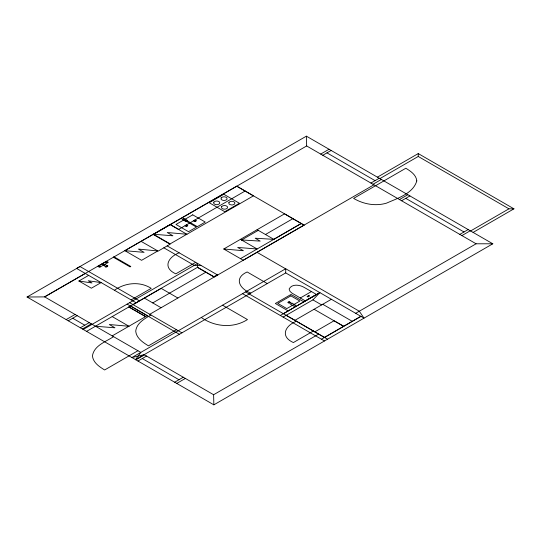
<?xml version="1.0" encoding="UTF-8"?>
<svg xmlns="http://www.w3.org/2000/svg" width="541" height="541" viewBox="0 0 541 541"><rect width="100%" height="100%" fill="white"/><g stroke="black" fill="none" stroke-linecap="round" stroke-linejoin="round"><path stroke-width="0.81" d="M86.574 331.376L197.566 267.295L197.58 263.447L83.246 329.455M283.099 317.08L312.914 299.876L319.866 292.634L280.312 315.471M360.827 316.282L324.492 337.442L286.189 315.302M283.376 313.706L319.812 292.607M85.275 273.435L44.653 296.887L27.05 297.016L213.857 404.837L492.81 243.788L306.389 136.163L27.05 297.016M124.883 250.679L144.109 252.37L138.435 249.09L157.803 250.963L141.586 260.322L124.883 250.679L153.089 234.388L170.097 244.207L158.128 251.119L141.039 241.333M186.855 234.239L170.151 243.883L153.448 234.239L170.151 224.589L186.902 234.267L253.445 195.849L236.742 186.199L153.225 234.469M103.561 265.029L99.551 267.342L97.853 266.361L106.651 261.283L108.349 262.263L104.312 264.596M104.088 265.333L104.839 264.901M78.885 281.009L92.017 282.963L88.21 280.765L101.113 282.591L91.368 288.218L78.885 281.009L88.629 275.383M245.107 191.027L178.652 229.398L170.3 224.576M320.705 154.07L329.056 149.248M322.788 155.274L331.146 150.452M179.145 252.803C168.075 257.036 162.28 267.781 175.805 273.834L195.686 262.351M114.428 290.274C125.086 282.639 139.93 281.117 151.196 288.339L131.145 299.917M66.151 319.589L75.064 314.443M68.24 320.793L77.147 315.653M80.325 327.772L89.238 322.632M82.415 328.975L91.328 323.836M373.926 184.799L243.24 260.248L223.751 249.002L284.546 213.844L304.076 225.13L217.326 275.22L216.887 274.97M241.57 239.994L258.28 230.351M133.045 304.637L161.191 288.38M265.462 234.503L292.897 218.665M169.502 293.181L205.803 272.224M152.731 302.913L169.543 293.208M377.402 177.157L418.247 153.576L513.95 208.826L473.098 232.414M370.91 183.054L379.261 178.232M273.814 239.325L301.249 223.487L240.454 258.645M379.904 178.604L418.254 156.464L508.939 208.826L513.95 208.826M372.999 184.265L381.351 179.443M213.871 276.708L217.212 274.781M112.21 335.893L147.321 315.633L130.618 305.99M177.854 298.003L214.155 277.046L197.451 267.403M149.749 314.28L177.894 298.03L161.15 288.36M113.549 336.664C105.955 341.716 93.985 345.476 92.443 355.89C93.093 362.626 99.334 366.744 104.636 369.97L137.935 350.744M150.959 314.977C144.623 318.69 136.623 323.058 135.717 331.133C136.393 338.166 142.912 342.467 148.45 345.834L176.427 329.685M399.481 199.548L407.833 194.726M401.564 200.758L409.916 195.937M492.81 243.788L476.1 243.788L306.659 145.962L44.599 296.86L140.809 352.401L135.52 359.637L285.716 272.921L364.032 318.135L359.298 311.224L285.716 268.742L131.896 357.547L144.149 354.653L213.614 394.734L213.857 404.837M135.865 359.839L144.488 354.849M137.955 361.036L146.577 356.052M300.302 297.99L311.433 291.565L316.438 294.453L305.307 300.884L292.032 293.168L290.037 291.416L289.131 289.036C291.815 283.565 299.802 284.749 304.238 287.44L311.433 291.565M174.655 382.217L183.284 377.233M176.745 383.42L185.374 378.436M294.899 320.333L331.376 299.281M296.441 321.246C285.148 325.601 279.839 336.522 293.378 342.561L313.367 331.018M459.816 234.388L468.168 229.567M461.906 235.592L470.257 230.77M470.596 230.966L508.939 208.826M314.835 331.863L334.074 320.759L343.718 326.324M213.614 394.734L318.669 334.081M355.68 313.313L476.1 243.788M321.428 339.207L360.996 316.39M200.907 265.367L194.239 265.374L163.835 247.819M241.489 239.947L260.201 241.11L255.19 238.216L273.868 239.352L257.11 229.682M153.448 234.239L172.91 235.795L167.23 232.515L186.828 234.253M95.507 326.243L114.963 327.805L109.282 324.526L128.886 326.264M223.785 248.982L243.382 250.72L237.702 247.44L257.164 249.002L240.461 239.352M326.967 152.866L375.082 180.647M405.743 198.344L463.995 231.974M257.002 252.302L285.594 268.809M322.727 304.272L352.36 321.381M312.908 299.87L321.631 304.908M303.866 301.864L291.017 294.439L275.342 303.494L288.191 310.913M314.091 309.256L343.718 326.365M267.261 283.579L247.149 271.967C233.421 278.121 239.717 288.887 250.774 293.094M167.176 245.891L217.773 275.105L214.432 277.033L197.566 267.295M245.607 291.897L327.542 339.2M242.544 293.668L324.478 340.972M222.574 305.198L247.467 319.569C233.36 328.576 214.73 326.98 201.299 317.479M105.732 261.817L107.429 262.798L105.705 261.83M102.614 263.616L107.882 265.901C106.252 269.066 103.73 264.508 101.864 264.049M98.746 265.847L100.443 266.828M144.379 298.091L161.083 307.734M139.443 300.857L79.994 266.53L76.646 268.458L136.102 302.784M129.637 302.669L181.911 332.85M127.135 304.116L179.409 334.297M128.893 306.943L145.597 316.586M128.886 306.99L145.59 316.634M112.19 316.586L128.914 326.243M72.697 318.223L84.781 325.202M142.269 358.548L178.97 379.728M236.796 186.185L304.076 225.13M306.389 136.163L306.659 145.962M418.247 153.576L418.254 156.464M285.716 268.742L285.716 272.921M107.483 265.577L107.449 265.895C106.388 267.491 103.094 267.227 107.483 265.577M416.807 180.91C413.067 193.658 397.601 198.209 386.517 203.145C375.474 206.432 363.41 204.2 353.611 198.398L405.838 168.244C410.605 171.145 416.225 174.844 416.807 180.91M221.6 206.676L221.6 208.042C223.041 209.59 225.996 209.59 227.436 208.042L227.436 206.676C225.996 205.134 223.041 205.134 221.6 206.676M213.803 202.172L213.803 203.544C215.244 205.086 218.206 205.086 219.639 203.544L219.639 202.172C218.199 200.63 215.244 200.63 213.803 202.172M221.134 197.945L221.134 199.311C222.567 200.853 225.529 200.853 226.97 199.311L226.97 197.945C225.529 196.403 222.574 196.403 221.134 197.945M228.924 202.442L228.924 203.815C230.365 205.357 233.327 205.357 234.767 203.815L234.767 202.442C233.327 200.9 230.365 200.9 228.924 202.442M289.922 302.405L289.137 302.859L288.346 302.405L289.137 301.952L289.922 302.405M187.166 225.725L186.381 226.179L185.597 225.725L186.381 225.272L187.166 225.725M195.659 220.823L194.875 221.276L194.084 220.823L194.875 220.37L195.659 220.823M187.761 225.725L186.381 226.523L185.002 225.725L186.381 224.928L187.761 225.725M196.255 220.823L194.875 221.621L193.495 220.823L194.875 220.025L196.255 220.823M290.51 302.405L289.137 303.203L287.758 302.405L289.137 301.608L290.51 302.405M99.855 266.01C99.084 266.591 100.714 266.206 99.855 266.01M106.57 262.331L105.982 262.473L106.57 262.331M114.09 256.847L113.394 257.252L130.097 266.896L130.794 266.49L114.09 256.847M223.818 194.266L209.191 202.706L224.785 211.707L239.406 203.267L223.818 194.266M183.791 218.348L182.121 219.315L186.023 221.56L187.693 220.6L183.791 218.348M183.933 219.876L175.994 224.454L188.525 231.69L196.464 227.112L183.933 219.876M192.731 214.831L184.792 219.409L197.323 226.645L205.255 222.06L192.731 214.831M290.848 295.853L277.783 303.393L286.798 308.6L299.863 301.06L290.848 295.853M291.842 303.068L290.172 304.028L294.074 306.28L295.744 305.313L291.842 303.068M308.837 295.467L307.065 296.488L307.91 296.975L309.675 295.954L308.837 295.467"/></g></svg>
